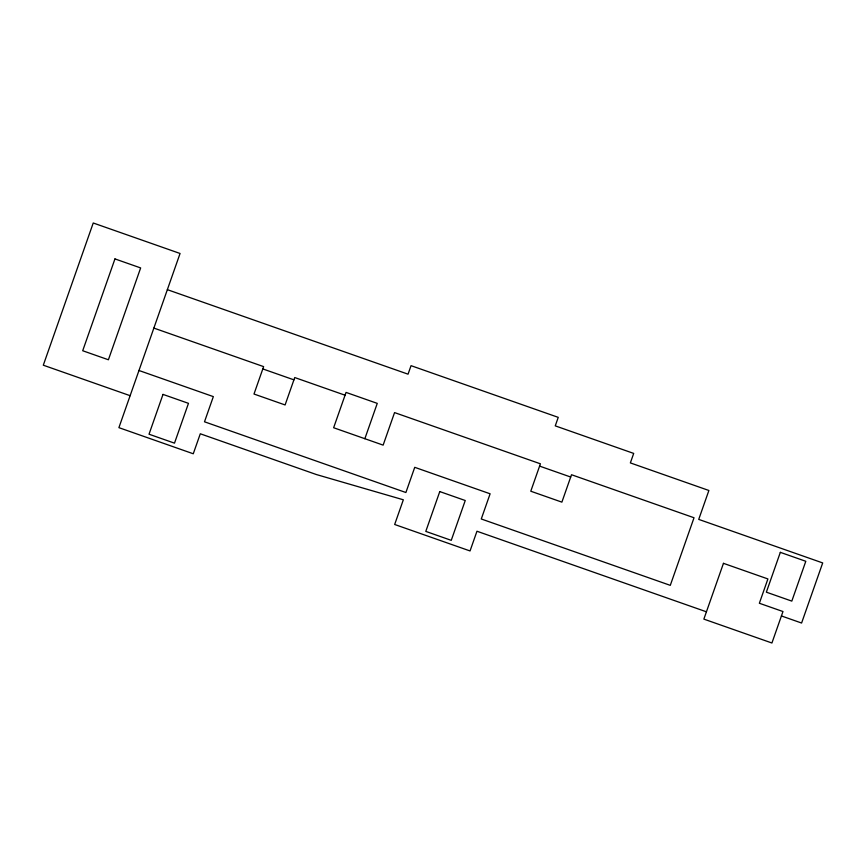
<?xml version="1.0" encoding="UTF-8"?>
<svg xmlns="http://www.w3.org/2000/svg" width="866" height="866" viewBox="0 0 866 866"><rect width="100%" height="100%" fill="white"/><g stroke="black" fill="none" stroke-linecap="round" stroke-linejoin="round"><path stroke-width="1.3" d="M364.857 438.705L377.262 403.372L346.043 392.406L333.637 427.739L383.14 445.124L394.56 412.595L540.406 463.808L530.782 491.217L561.882 502.139L571.506 474.73L694.023 517.749L670.284 585.351L481.269 518.983L490.113 493.793L414.738 467.326L405.894 492.516L204.495 421.796L213.339 396.617L138.971 370.496M167.355 289.666L408.048 374.177L411.047 365.668L558.245 417.358L555.258 425.866L633.696 453.416L630.361 462.909L708.886 490.481L698.732 519.394L822.7 562.932L801.591 623.033L781.424 615.953M153.867 328.084L263.621 366.621L253.998 394.03L285.098 404.952L294.732 377.544L345.058 395.21M262.809 368.927L293.92 379.849M539.594 466.114L570.705 477.036M130.127 395.686L43.3 365.203L93.236 222.995L180.063 253.478L118.902 427.652L193.27 453.773L200.295 433.779L316.393 474.546L403.34 499.79L394.669 524.482L470.043 550.949L476.96 531.237L706.429 611.807M114.951 258.912L82.703 350.741L108.402 359.769L140.649 267.93L114.951 258.912M163.003 394.398L149.028 434.212L174.499 443.154L188.474 403.34L163.003 394.398M439.776 491.574L425.791 531.399L451.262 540.341L465.248 500.516L439.776 491.574M723.456 563.333L703.863 619.114L771.92 643.005L782.972 611.537L759.363 603.256L767.904 578.943L723.456 563.333M780.331 552.346L766.356 592.171L791.816 601.112L805.802 561.287L780.331 552.346"/></g></svg>
